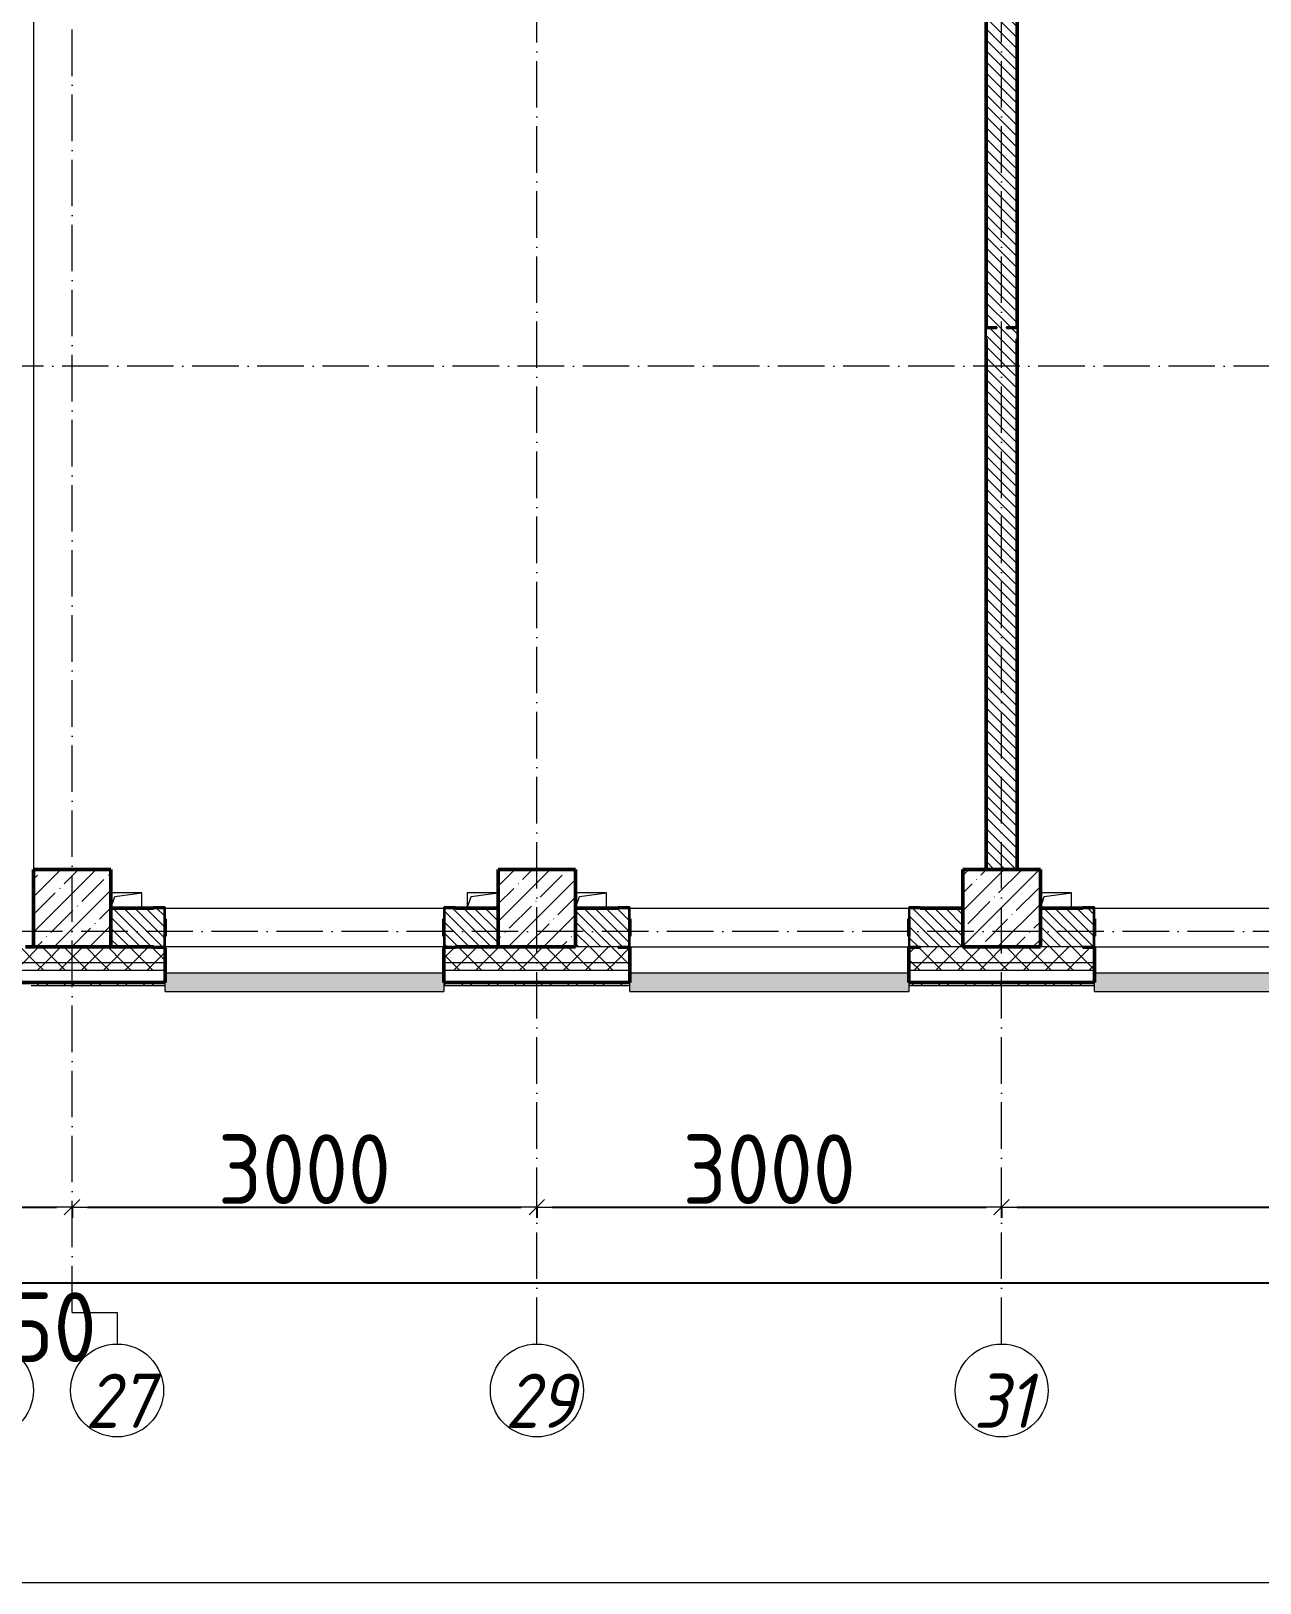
# Model space of a CAD drawing. Header units: millimetres. Extents: x -12989 to 629078, y -109036 to 555275.
# Drawn here: x 81595 to 89527, y 57688 to 67707 of the extents above; entities that cross this region are included whole.
import ezdxf

# ---------------------------------------------------------------- set-up
doc = ezdxf.new("R2010")
doc.units = ezdxf.units.MM
doc.linetypes.add('50_200_ШТРИХ_1Т_ш5_п1_п1_', pattern=[700, 500, -100, 0, -100])
for name, color, linetype, lineweight in [('A-____-____-DIMS', 7, 'Continuous', 9), ('A-FLOR-____-OTLN', 7, 'Continuous', 9), ('A-GENM-____-MCUT', 7, 'Continuous', 25), ('A-GENM-____-OTLN', 7, 'Continuous', 9), ('A-GENM-____-OTLN-1', 7, 'Continuous', 25), ('A-GLAZ-____-OTLN', 7, 'Continuous', 9), ('A-WALL-____-MCUT-2', 7, 'Continuous', 50), ('A-WALL-____-MCUT-3', 7, 'Continuous', 9), ('A-WALL-____-OTLN', 7, 'Continuous', 9), ('A-WALL-____-PATT-1', 7, 'Continuous', 9), ('A-WALL-FNSH-MCUT-1', 7, 'Continuous', 9), ('S-COLS-____-MCUT', 7, 'Continuous', 50), ('S-COLS-____-OTLN', 7, 'Continuous', 9), ('S-GRID-____-IDEN', 7, 'Continuous', 9), ('S-GRID-____-OTLN', 7, 'Continuous', 9), ('S-GRID-____-OTLN-1', 7, '50_200_ШТРИХ_1Т_ш5_п1_п1_', 9)]:
    doc.layers.add(name, color=color, linetype=linetype, lineweight=lineweight)
doc.layers.add('A-GLAZ-____-OTLN-1', color=7, linetype='Continuous', lineweight=9, true_color=0xc0c0c0)
doc.styles.add('ISOCPEUR_I', font='isocpeui.ttf', dxfattribs={"width": 0.9, "height": 2.5})
doc.styles.add('СПДС', font='isocpeur.ttf', dxfattribs={"width": 0.9})
doc.dimstyles.new('Размера А3', dxfattribs={"dimtxt": 200, "dimasz": 100, "dimexe": 70, "dimexo": 100, "dimgap": 20, "dimtad": 1, "dimdec": 0, "dimrnd": 10, "dimzin": 0, "dimdsep": 46, "dimtxsty": 'СПДС', "dimblk": 'ARROWHEAD_6', "dimcen": 1, "dimclrd": 256, "dimclre": 256, "dimclrt": 256, "dimazin": 0, "dimtfac": 1, "dimtdec": 0, "dimtmove": 2, "dimatfit": 3, "dimfxl": 1, "dimtolj": 1, "dimtzin": 0, "dimarcsym": 0})
pattern_1 = [(135, (43259.71, 63713.66), (-35.35534, -35.35534), [])]
pattern_2 = [(45, (43259.71, 63713.66), (-70.71068, 70.71068), []), (135, (43259.71, 63713.66), (-70.71068, -70.71068), [])]

# ---------------------------------------------------------------- blocks, each defined once
blk = doc.blocks.new('BSC_Колонна _Прямоугольная - 500х500-V66-АР1_План отверстий 2 этажа в осях 1-64_А-ГГ')
at = {"layer": 'S-COLS-____-OTLN'}
h = blk.add_hatch(dxfattribs=at)
h.set_pattern_fill('FP_95', color=256, style=0, pattern_type=2)
h.set_pattern_definition([(45, (-41600, 1668.96), (-114.04925, 114.04925), []), (45, (-41485.95, 1668.96), (-114.04925, 114.04925), [201.613, -40.323, 3.353, -36.97])])
h.paths.add_polyline_path([(-250, -250), (250, -250), (250, 250), (-250, 250), (-250, -175)], flags=0)
at = {"layer": 'S-COLS-____-MCUT'}
for p, q in [((250, 250), (-250, 250)), ((-250, 250), (-250, -250)), ((250, -250), (250, 250)), ((-250, -250), (250, -250))]:
    blk.add_line(p, q, dxfattribs=at)
blk = doc.blocks.new('BSC_Колонна _Прямоугольная - 500х500-V87-АР1_План отверстий 2 этажа в осях 1-64_А-ГГ')
at = {"layer": 'S-COLS-____-OTLN'}
h = blk.add_hatch(dxfattribs=at)
h.set_pattern_fill('FP_116', color=256, style=0, pattern_type=2)
h.set_pattern_definition([(45, (-38600, 1668.96), (-114.04925, 114.04925), []), (45, (-38485.95, 1668.96), (-114.04925, 114.04925), [201.613, -40.323, 3.353, -36.97])])
h.paths.add_polyline_path([(-250, -250), (250, -250), (250, 250), (-250, 250)], flags=0)
at = {"layer": 'S-COLS-____-MCUT'}
for p, q in [((250, 250), (-250, 250)), ((-250, 250), (-250, -250)), ((250, -250), (250, 250)), ((-250, -250), (250, -250))]:
    blk.add_line(p, q, dxfattribs=at)
blk = doc.blocks.new('BSC_Колонна _Прямоугольная - 500х500-V89-АР1_План отверстий 2 этажа в осях 1-64_А-ГГ')
at = {"layer": 'S-COLS-____-OTLN'}
h = blk.add_hatch(dxfattribs=at)
h.set_pattern_fill('FP_118', color=256, style=0, pattern_type=2)
h.set_pattern_definition([(45, (-44600, 1668.96), (-114.04925, 114.04925), []), (45, (-44485.95, 1668.96), (-114.04925, 114.04925), [201.613, -40.323, 3.353, -36.97])])
h.paths.add_polyline_path([(-250, -250), (250, -250), (250, 250), (-250, 250)], flags=0)
at = {"layer": 'S-COLS-____-MCUT'}
for p, q in [((250, 250), (-250, 250)), ((-250, 250), (-250, -250)), ((250, -250), (250, 250)), ((-250, -250), (250, -250))]:
    blk.add_line(p, q, dxfattribs=at)
blk = doc.blocks.new('Фахверк_СКБ_Уголок - 250_2700-27497298-АР1_План отверстий 2 этажа в осях 1-64_А-ГГ')
at = {"layer": 'A-GENM-____-MCUT'}
for p, q in [((200, 181), (125, 181)), ((125, 181), (125, 106)), ((125, 106), (131, 106)), ((131, 106), (131, 175)), ((131, 175), (200, 175)), ((200, 175), (200, 181)), ((131, -6), (125, -6)), ((125, -6), (125, -81)), ((125, -81), (200, -81)), ((131, -75), (131, -6)), ((200, -75), (131, -75)), ((200, -81), (200, -75))]:
    blk.add_line(p, q, dxfattribs=at)
blk = doc.blocks.new('Фахверк_СКБ_Уголок - 200_3550-28267367-АР1_План отверстий 2 этажа в осях 1-64_А-ГГ')
at = {"layer": 'A-GENM-____-MCUT'}
for p, q in [((200, 156), (125, 156)), ((125, 156), (125, 81)), ((131, 81), (131, 150)), ((131, 150), (200, 150)), ((200, 150), (200, 156)), ((125, 81), (131, 81)), ((131, 19), (125, 19)), ((125, 19), (125, -56)), ((131, -50), (131, 19)), ((125, -56), (200, -56)), ((200, -50), (131, -50)), ((200, -56), (200, -50))]:
    blk.add_line(p, q, dxfattribs=at)
blk = doc.blocks.new('AR_Отверстие прямоугольное _в плите_ - AR_Отверстие прямоугольное _в плите_-30510712-АР1_План отверстий 2 этажа в осях 1-64_А-ГГ')
at = {"layer": 'A-GENM-____-OTLN'}
for p, q in [((100, 50), (-100, 50)), ((-100, -50), (-75, 25)), ((-75, 25), (100, 50)), ((100, -50), (100, 50))]:
    blk.add_line(p, q, dxfattribs=at)
blk = doc.blocks.new('AR_Отверстие прямоугольное _в плите_ - AR_Отверстие прямоугольное _в плите_-V161-АР1_План отверстий 2 этажа в осях 1-64_А-ГГ')
at = {"layer": 'A-GENM-____-OTLN'}
for p, q in [((100, 50), (-100, 50)), ((-100, 50), (-100, -50)), ((-100, -50), (-75, 25)), ((-75, 25), (100, 50))]:
    blk.add_line(p, q, dxfattribs=at)
blk = doc.blocks.new('Отлив_СКБ - Отлив витража_120_НВФ-V194-АР1_План отверстий 2 этажа в осях 1-64_А-ГГ')
at = {"layer": 'A-GLAZ-____-OTLN-1'}
for points in [[(1800, -2), (1800, 0), (0, 0), (0, -2), (1544, -2)], [(1544, -120), (1800, -120), (1800, -2), (0, -2), (0, -120)]]:
    blk.add_hatch(color=256, dxfattribs=at).paths.add_polyline_path(points, flags=0)
at = {"layer": 'A-GLAZ-____-OTLN'}
for p, q in [((0, 0), (1800, 0)), ((1800, -2), (0, -2)), ((0, -120), (0, -83)), ((1800, -83), (1800, -120)), ((0, -120), (1800, -120))]:
    blk.add_line(p, q, dxfattribs=at)
blk = doc.blocks.new('Ось сетки - Круг_Ø6_00__ISO-2_5_0_9K_-25732049-АР1_План отверстий 2 этажа в осях 1-64_А-ГГ')
at = {"layer": 'S-GRID-____-IDEN'}
blk.add_circle((0, 0), 3, dxfattribs=at)
blk = doc.blocks.new('ARROWHEAD_6')
at = {"color": 0, "linetype": 'Continuous'}
for p, q in [((0, 0), (-1, 0)), ((-0.5, -0.5), (0.5, 0.5))]:
    blk.add_line(p, q, dxfattribs=at)
blk = doc.blocks.new('*D2672')
at = {"layer": 'A-____-____-DIMS', "lineweight": -2, "transparency": 16777216}
for p, q in [((22458, 455423), (22458, 455347)), ((22558, 455417), (22908, 455417)), ((23008, 455423), (23008, 455347))]:
    blk.add_line(p, q, dxfattribs=at)
at = {"layer": 'Defpoints', "color": 0, "transparency": 16777216}
for p in [(22458, 455523), (23008, 455523), (23008, 455417)]:
    blk.add_point(p, dxfattribs=at)
at = {"layer": 'A-____-____-DIMS', "lineweight": -2, "transparency": 16777216, "xscale": 100, "yscale": 100, "zscale": 100, "rotation": 180}
blk.add_blockref('ARROWHEAD_6', (22458, 455417), dxfattribs=at)
at = {"layer": 'A-____-____-DIMS', "lineweight": -2, "transparency": 16777216, "xscale": 100, "yscale": 100, "zscale": 100}
blk.add_blockref('ARROWHEAD_6', (23008, 455417), dxfattribs=at)
at = {"layer": 'A-____-____-DIMS', "transparency": 16777216, "insert": (22733, 454642), "char_height": 450, "attachment_point": 5, "style": 'СПДС'}
blk.add_mtext('\\A1;550', dxfattribs=at)
blk = doc.blocks.new('*D2673')
at = {"layer": 'A-____-____-DIMS', "lineweight": -2, "transparency": 16777216}
for p, q in [((23008, 455423), (23008, 455347)), ((23108, 455417), (25908, 455417)), ((26008, 455423), (26008, 455347))]:
    blk.add_line(p, q, dxfattribs=at)
at = {"layer": 'Defpoints', "color": 0, "transparency": 16777216}
for p in [(23008, 455523), (26008, 455523), (26008, 455417)]:
    blk.add_point(p, dxfattribs=at)
at = {"layer": 'A-____-____-DIMS', "lineweight": -2, "transparency": 16777216, "xscale": 100, "yscale": 100, "zscale": 100, "rotation": 180}
blk.add_blockref('ARROWHEAD_6', (23008, 455417), dxfattribs=at)
at = {"layer": 'A-____-____-DIMS', "lineweight": -2, "transparency": 16777216, "xscale": 100, "yscale": 100, "zscale": 100}
blk.add_blockref('ARROWHEAD_6', (26008, 455417), dxfattribs=at)
at = {"layer": 'A-____-____-DIMS', "transparency": 16777216, "insert": (24508, 455662), "char_height": 450, "attachment_point": 5, "style": 'СПДС'}
blk.add_mtext('\\A1;3000', dxfattribs=at)
blk = doc.blocks.new('*D2674')
at = {"layer": 'A-____-____-DIMS', "lineweight": -2, "transparency": 16777216}
for p, q in [((26008, 455423), (26008, 455347)), ((26108, 455417), (28908, 455417)), ((29008, 455423), (29008, 455347))]:
    blk.add_line(p, q, dxfattribs=at)
at = {"layer": 'Defpoints', "color": 0, "transparency": 16777216}
for p in [(26008, 455523), (29008, 455523), (29008, 455417)]:
    blk.add_point(p, dxfattribs=at)
at = {"layer": 'A-____-____-DIMS', "lineweight": -2, "transparency": 16777216, "xscale": 100, "yscale": 100, "zscale": 100, "rotation": 180}
blk.add_blockref('ARROWHEAD_6', (26008, 455417), dxfattribs=at)
at = {"layer": 'A-____-____-DIMS', "lineweight": -2, "transparency": 16777216, "xscale": 100, "yscale": 100, "zscale": 100}
blk.add_blockref('ARROWHEAD_6', (29008, 455417), dxfattribs=at)
at = {"layer": 'A-____-____-DIMS', "transparency": 16777216, "insert": (27508, 455662), "char_height": 450, "attachment_point": 5, "style": 'СПДС'}
blk.add_mtext('\\A1;3000', dxfattribs=at)
blk = doc.blocks.new('*D2675')
at = {"layer": 'A-____-____-DIMS', "lineweight": -2, "transparency": 16777216}
for p, q in [((29008, 455423), (29008, 455347)), ((29108, 455417), (34908, 455417)), ((35008, 455423), (35008, 455347))]:
    blk.add_line(p, q, dxfattribs=at)
at = {"layer": 'Defpoints', "color": 0, "transparency": 16777216}
for p in [(29008, 455523), (35008, 455523), (35008, 455417)]:
    blk.add_point(p, dxfattribs=at)
at = {"layer": 'A-____-____-DIMS', "lineweight": -2, "transparency": 16777216, "xscale": 100, "yscale": 100, "zscale": 100, "rotation": 180}
blk.add_blockref('ARROWHEAD_6', (29008, 455417), dxfattribs=at)
at = {"layer": 'A-____-____-DIMS', "lineweight": -2, "transparency": 16777216, "xscale": 100, "yscale": 100, "zscale": 100}
blk.add_blockref('ARROWHEAD_6', (35008, 455417), dxfattribs=at)
at = {"layer": 'A-____-____-DIMS', "transparency": 16777216, "insert": (32008, 455662), "char_height": 450, "attachment_point": 5, "style": 'СПДС'}
blk.add_mtext('\\A1;6000', dxfattribs=at)
blk = doc.blocks.new('*D2691')
at = {"layer": 'A-____-____-DIMS', "lineweight": -2, "transparency": 16777216}
for p, q in [((-17942, 454935), (-17942, 454859)), ((-17842, 454929), (85458, 454929)), ((85558, 454935), (85558, 454859))]:
    blk.add_line(p, q, dxfattribs=at)
at = {"layer": 'Defpoints', "color": 0, "transparency": 16777216}
for p in [(-17942, 455035), (85558, 455035), (85558, 454929)]:
    blk.add_point(p, dxfattribs=at)
at = {"layer": 'A-____-____-DIMS', "lineweight": -2, "transparency": 16777216, "xscale": 100, "yscale": 100, "zscale": 100, "rotation": 180}
blk.add_blockref('ARROWHEAD_6', (-17942, 454929), dxfattribs=at)
at = {"layer": 'A-____-____-DIMS', "lineweight": -2, "transparency": 16777216, "xscale": 100, "yscale": 100, "zscale": 100}
blk.add_blockref('ARROWHEAD_6', (85558, 454929), dxfattribs=at)
at = {"layer": 'A-____-____-DIMS', "transparency": 16777216, "insert": (33808, 455174), "char_height": 450, "attachment_point": 5, "style": 'СПДС'}
blk.add_mtext('\\A1;103500', dxfattribs=at)
blk = doc.blocks.new('2этаж')
at = {"layer": 'S-GRID-____-OTLN-1', "color": 251, "ltscale": 0.6, "true_color": 0x636466}
for p, q in [((23008.3, 454737.3), (23008.3, 469166.5)), ((26008.3, 454533.3), (26008.3, 469166.5)), ((29008.3, 454533.3), (29008.3, 469166.5)), ((88359, 460847), (-20260.4, 460847)), ((88482.7, 457197), (-20260.4, 457197))]:
    blk.add_line(p, q, dxfattribs=at)
at = {"layer": 'S-GRID-____-IDEN', "char_height": 350, "attachment_point": 1, "style": 'ISOCPEUR_I'}
for s, insert, width in [('27', (23094, 454342.1), 404.05), ('29', (25803.4, 454342.1), 404.05), ('31', (28827.3, 454342.1), 346.329)]:
    blk.add_mtext(s, dxfattribs=dict(at, insert=insert, width=width))
at = {"layer": 'A-____-____-DIMS'}
for base, p1, p2, picture, middle in [((26008.3, 455417.4), (23008.3, 455523.5), (26008.3, 455523.5), '*D2673', (24508.3, 455662.4)), ((29008.3, 455417.4), (26008.3, 455523.5), (29008.3, 455523.5), '*D2674', (27508.3, 455662.4)), ((35008.3, 455417.4), (29008.3, 455523.5), (35008.3, 455523.5), '*D2675', (32008.3, 455662.4)), ((85558.3, 454929.2), (-17941.7, 455035.3), (85558.3, 455035.3), '*D2691', (33808.3, 455174.2)), ((23008.3, 455417.4), (22458.3, 455523.5), (23008.3, 455523.5), '*D2672', (22733.3, 454642.4))]:
    dim = blk.add_linear_dim(base=base, p1=p1, p2=p2, dimstyle='Размера А3', override={"dimtxt": 450}, dxfattribs=at)
    dim.commit()
    dim.dimension.update_dxf_attribs({"geometry": picture, "text_midpoint": middle})

msp = doc.modelspace()

# ---------------------------------------------------------------- hatches: boundary and pattern name
at = {"layer": 'A-WALL-____-PATT-1'}
h = msp.add_hatch(dxfattribs=at)
h.set_pattern_fill('FP_6', color=256, style=0, pattern_type=2)
h.set_pattern_definition(pattern_1)
h.paths.add_polyline_path([(87759.7115, 62294.7006), (87959.7115, 62294.7006), (87959.7115, 65788.7006), (87890.7115, 65788.7006), (87890.7115, 65794.7006), (87959.7115, 65794.7006), (87959.7115, 69294.7006), (87759.7115, 69294.7006), (87759.7115, 65794.7006), (87828.7115, 65794.7006), (87828.7115, 65788.7006), (87759.7115, 65788.7006), (87759.7115, 62729.5792)], flags=0)
h = msp.add_hatch(dxfattribs=at)
h.set_pattern_fill('FP_6', color=256, style=0, pattern_type=2)
h.set_pattern_definition(pattern_1)
h.paths.add_polyline_path([(84334.7115, 61794.7006), (84609.7115, 61794.7006), (84609.7115, 62044.7006), (84265.7115, 62044.7006), (84265.7115, 61975.7006), (84259.7115, 61975.7006), (84259.7115, 61863.7006), (84265.7115, 61863.7006), (84265.7115, 61794.7006)], flags=0)
h.paths.add_polyline_path([(82384.7115, 61794.7006), (82453.7115, 61794.7006), (82453.7115, 61863.7006), (82459.7115, 61863.7006), (82459.7115, 61975.7006), (82453.7115, 61975.7006), (82453.7115, 62044.7006), (82109.7115, 62044.7006), (82109.7115, 61794.7006), (82130.2362, 61794.7006)], flags=0)
h = msp.add_hatch(dxfattribs=at)
h.set_pattern_fill('FP_6', color=256, style=0, pattern_type=2)
h.set_pattern_definition(pattern_1)
h.paths.add_polyline_path([(87609.7115, 61794.7006), (87609.7115, 62044.7006), (87265.7115, 62044.7006), (87265.7115, 61975.7006), (87259.7115, 61975.7006), (87259.7115, 61863.7006), (87265.7115, 61863.7006), (87265.7115, 61794.7006), (87432.6291, 61794.7006)], flags=0)
h.paths.add_polyline_path([(85453.7115, 61794.7006), (85453.7115, 61863.7006), (85459.7115, 61863.7006), (85459.7115, 61975.7006), (85453.7115, 61975.7006), (85453.7115, 62044.7006), (85109.7115, 62044.7006), (85109.7115, 61794.7006), (85384.7115, 61794.7006)], flags=0)
h = msp.add_hatch(dxfattribs=at)
h.set_pattern_fill('FP_6', color=256, style=0, pattern_type=2)
h.set_pattern_definition(pattern_1)
h.paths.add_polyline_path([(93334.7115, 61794.7006), (93609.7115, 61794.7006), (93609.7115, 62044.7006), (93265.7115, 62044.7006), (93265.7115, 61975.7006), (93259.7115, 61975.7006), (93259.7115, 61863.7006), (93265.7115, 61863.7006), (93265.7115, 61794.7006)], flags=0)
h.paths.add_polyline_path([(90967.5576, 61794.7006), (91453.7115, 61794.7006), (91453.7115, 61863.7006), (91459.7115, 61863.7006), (91459.7115, 61975.7006), (91453.7115, 61975.7006), (91453.7115, 62044.7006), (90265.7115, 62044.7006), (90265.7115, 61975.7006), (90259.7115, 61975.7006), (90259.7115, 61863.7006), (90265.7115, 61863.7006), (90265.7115, 61794.7006), (90334.7115, 61794.7006)], flags=0)
h.paths.add_polyline_path([(88453.7115, 61794.7006), (88453.7115, 61863.7006), (88459.7115, 61863.7006), (88459.7115, 61975.7006), (88453.7115, 61975.7006), (88453.7115, 62044.7006), (88109.7115, 62044.7006), (88109.7115, 61794.7006), (88384.7115, 61794.7006)], flags=0)
h = msp.add_hatch(dxfattribs=at)
h.set_pattern_fill('FP_1', color=256, style=0, pattern_type=2)
h.set_pattern_definition(pattern_2)
h.paths.add_polyline_path([(144509.7115, 61694.7006), (144509.7115, 61794.7006), (135484.7115, 61794.7006), (135484.7115, 61788.7006), (135409.7115, 61788.7006), (135409.7115, 61694.7006), (144009.7115, 61694.7006)], flags=0)
h.paths.add_polyline_path([(133609.7115, 61694.7006), (133609.7115, 61788.7006), (133534.7115, 61788.7006), (133534.7115, 61794.7006), (125659.7115, 61794.7006), (125659.7115, 61694.7006), (133386.7005, 61694.7006)], flags=0)
h.paths.add_polyline_path([(124159.7115, 61694.7006), (124659.7115, 61694.7006), (124659.7115, 61794.7006), (123534.7115, 61794.7006), (123534.7115, 61788.7006), (123459.7115, 61788.7006), (123459.7115, 61694.7006), (123534.7115, 61694.7006)], flags=0)
h.paths.add_polyline_path([(114259.7115, 61694.7006), (115659.7115, 61694.7006), (115659.7115, 61794.7006), (114334.7115, 61794.7006), (114334.7115, 61788.7006), (114259.7115, 61788.7006)], flags=0)
h.paths.add_polyline_path([(112109.7115, 61694.7006), (112459.7115, 61694.7006), (112459.7115, 61788.7006), (112384.7115, 61788.7006), (112384.7115, 61794.7006), (111334.7115, 61794.7006), (111334.7115, 61788.7006), (111259.7115, 61788.7006), (111259.7115, 61694.7006), (111609.7115, 61694.7006)], flags=0)
h.paths.add_polyline_path([(109459.4083, 61694.7006), (109459.4083, 61788.7006), (109384.7115, 61788.7006), (109384.7115, 61794.7006), (108334.7115, 61794.7006), (108334.7115, 61788.7006), (108259.7115, 61788.7006), (108259.7115, 61694.7006), (108642.2005, 61694.7006)], flags=0)
h.paths.add_polyline_path([(106459.7115, 61694.7006), (106459.7115, 61788.7006), (106384.7115, 61788.7006), (106384.7115, 61794.7006), (105334.7115, 61794.7006), (105334.7115, 61788.7006), (105259.7115, 61788.7006), (105259.7115, 61694.7006), (105991.0041, 61694.7006)], flags=0)
h.paths.add_polyline_path([(102609.7115, 61694.7006), (103459.7115, 61694.7006), (103459.7115, 61788.7006), (103384.7115, 61788.7006), (103384.7115, 61794.7006), (102334.7115, 61794.7006), (102334.7115, 61788.7006), (102259.7115, 61788.7006), (102259.701, 61694.7006), (102456.0755, 61694.7006)], flags=0)
h.paths.add_polyline_path([(97153.6826, 61694.7006), (97459.701, 61694.7006), (97459.701, 61788.7006), (97384.7115, 61788.7006), (97384.7115, 61794.7006), (96334.7115, 61794.7006), (96334.7115, 61788.7006), (96259.7115, 61788.7006), (96259.7062, 61694.7006), (97109.7115, 61694.7006)], flags=0)
h.paths.add_polyline_path([(93259.7115, 61694.7006), (94459.7062, 61694.7006), (94459.7062, 61788.7006), (94384.7115, 61788.7006), (94384.7115, 61794.7006), (93334.7115, 61794.7006), (93334.7115, 61788.7006), (93259.7115, 61788.7006)], flags=0)
h.paths.add_polyline_path([(90967.5576, 61694.7006), (91459.7115, 61694.7006), (91459.7115, 61788.7006), (91384.7115, 61788.7006), (91384.7115, 61794.7006), (90334.7115, 61794.7006), (90334.7115, 61788.7006), (90259.7115, 61788.7006), (90259.7115, 61694.7006), (90334.7115, 61694.7006)], flags=0)
h.paths.add_polyline_path([(88316.3612, 61694.7006), (88459.7115, 61694.7006), (88459.7115, 61788.7006), (88384.7115, 61788.7006), (88384.7115, 61794.7006), (87334.7115, 61794.7006), (87334.7115, 61788.7006), (87259.7115, 61788.7006), (87259.7115, 61694.7006), (88109.7115, 61694.7006)], flags=0)
h.paths.add_polyline_path([(85459.7115, 61694.7006), (85459.7115, 61788.7006), (85384.7115, 61788.7006), (85384.7115, 61794.7006), (84334.7115, 61794.7006), (84334.7115, 61788.7006), (84259.7115, 61788.7006), (84259.7115, 61694.7006), (85384.7115, 61694.7006)], flags=0)
h.paths.add_polyline_path([(82459.7115, 61694.7006), (82459.7115, 61788.7006), (82384.7115, 61789.3435), (82384.7115, 61794.7006), (81059.7115, 61794.7006), (81059.7115, 61694.7006), (82453.7115, 61694.7006)], flags=0)
h.paths.add_polyline_path([(78059.7115, 61694.7006), (79259.7115, 61694.7006), (79259.7115, 61788.7006), (79184.7115, 61788.7006), (79184.7115, 61794.7006), (78059.7115, 61794.7006)], flags=0)
h.paths.add_polyline_path([(76253.7115, 61694.7006), (76259.7115, 61694.7006), (76259.7115, 61788.7006), (76184.7115, 61788.7006), (76184.7115, 61794.7006), (75134.7115, 61794.7006), (75134.7115, 61788.7006), (75059.7115, 61788.7006), (75060.3791, 61694.7006), (76184.7115, 61694.7006)], flags=0)
h.paths.add_polyline_path([(73184.7115, 61694.7006), (73259.7115, 61694.7006), (73259.7115, 61788.7006), (73184.7115, 61788.7006), (73184.7115, 61794.7006), (72059.7115, 61794.7006), (72059.7115, 61694.7006), (72559.7115, 61694.7006)], flags=0)
h.paths.add_polyline_path([(69559.7115, 61694.7006), (70259.7115, 61694.7006), (70259.7115, 61788.7006), (70184.7115, 61788.7006), (70184.7115, 61794.7006), (69059.7115, 61794.7006), (69059.7115, 61694.7006)], flags=0)
h.paths.add_polyline_path([(67259.7115, 61694.7006), (67259.7115, 61788.7006), (67184.7115, 61788.7006), (67184.7115, 61794.7006), (66134.7115, 61794.7006), (66134.7115, 61788.7006), (66059.7115, 61788.7006), (66059.7115, 61694.7006), (66223.0576, 61694.7006)], flags=0)
h.paths.add_polyline_path([(64184.7115, 61694.7006), (64259.7115, 61694.7006), (64259.7115, 61788.7006), (64184.7115, 61788.7006), (64184.7115, 61794.7006), (63059.7115, 61794.7006), (63059.7115, 61694.7006), (63571.8612, 61694.7006)], flags=0)
h.paths.add_polyline_path([(60059.7115, 61694.7006), (61259.7115, 61694.7006), (61259.7115, 61788.7006), (61184.7115, 61788.7006), (61184.7115, 61794.7006), (60059.7115, 61794.7006)], flags=0)
h.paths.add_polyline_path([(58259.7115, 61694.7006), (58259.7115, 61788.7006), (58184.7115, 61788.7006), (58184.7115, 61794.7006), (57134.7115, 61794.7006), (57134.7115, 61788.7006), (57059.7115, 61788.7006), (57059.7115, 61694.7006), (58159.7115, 61694.7006)], flags=0)
h.paths.add_polyline_path([(56059.7115, 61694.7006), (56059.7115, 61788.7006), (55984.7115, 61788.7006), (55984.7115, 61794.7006), (50734.7115, 61794.7006), (50734.7115, 61788.7006), (50659.7115, 61788.7006), (50659.7115, 61694.7006), (55618.2719, 61694.7006)], flags=0)
h.paths.add_polyline_path([(48559.7115, 61694.7006), (49659.7115, 61694.7006), (49659.7115, 61788.7006), (49584.7115, 61788.7006), (49584.7115, 61794.7006), (40809.7115, 61794.7006), (40809.7115, 61694.7006), (48548.4147, 61694.7006)], flags=0)
h = msp.add_hatch(dxfattribs=at)
h.set_pattern_fill('FP_1', color=256, style=0, pattern_type=2)
h.set_pattern_definition(pattern_2)
h.paths.add_polyline_path([(144509.7115, 61644.7006), (144609.7115, 61644.7006), (144609.7115, 61694.7006), (135409.7115, 61694.7006), (135409.7115, 61644.7006), (143991.4863, 61644.7006)], flags=0)
h.paths.add_polyline_path([(132502.9684, 61644.7006), (133609.7115, 61644.7006), (133609.7115, 61694.7006), (125659.7115, 61694.7006), (125659.7115, 61644.7006), (131619.2363, 61644.7006)], flags=0)
h.paths.add_polyline_path([(123459.7115, 61644.7006), (124659.7115, 61644.7006), (124659.7115, 61694.7006), (123459.7115, 61694.7006)], flags=0)
h.paths.add_polyline_path([(115659.7115, 61644.7006), (115659.7115, 61694.7006), (114259.7115, 61694.7006), (114259.7115, 61644.7006), (114828.3255, 61644.7006)], flags=0)
h.paths.add_polyline_path([(112459.7115, 61644.7006), (112459.7115, 61694.7006), (111259.7115, 61694.7006), (111259.7115, 61644.7006), (112177.1291, 61644.7006)], flags=0)
h.paths.add_polyline_path([(108642.2005, 61644.7006), (109459.4083, 61644.7006), (109459.4083, 61694.7006), (108259.7115, 61694.7006), (108259.7115, 61644.7006)], flags=0)
h.paths.add_polyline_path([(106459.7115, 61644.7006), (106459.7115, 61694.7006), (105259.7115, 61694.7006), (105259.7115, 61644.7006), (105991.0041, 61644.7006)], flags=0)
h.paths.add_polyline_path([(103339.8077, 61644.7006), (103459.7115, 61644.7006), (103459.7115, 61694.7006), (102259.701, 61694.7006), (102259.701, 61644.7006), (102456.0755, 61644.7006)], flags=0)
h.paths.add_polyline_path([(97459.701, 61644.7006), (97459.701, 61694.7006), (96259.7062, 61694.7006), (96259.7062, 61644.7006), (97153.6826, 61644.7006)], flags=0)
h.paths.add_polyline_path([(94459.7062, 61644.7006), (94459.7062, 61694.7006), (93259.7115, 61694.7006), (93259.7115, 61644.7006), (93618.7541, 61644.7006)], flags=0)
h.paths.add_polyline_path([(90259.7115, 61644.7006), (91459.7115, 61644.7006), (91459.7115, 61694.7006), (90259.7115, 61694.7006)], flags=0)
h.paths.add_polyline_path([(88316.3612, 61644.7006), (88459.7115, 61644.7006), (88459.7115, 61694.7006), (87259.7115, 61694.7006), (87259.7115, 61644.7006), (87432.6291, 61644.7006)], flags=0)
h.paths.add_polyline_path([(85459.7115, 61644.7006), (85459.7115, 61694.7006), (84259.7115, 61694.7006), (84259.7115, 61644.7006), (84781.4326, 61644.7006)], flags=0)
h.paths.add_polyline_path([(82130.2362, 61644.7006), (82459.7115, 61644.7006), (82459.7115, 61694.7006), (81059.7115, 61694.7006), (81059.7115, 61644.7006), (81246.5041, 61644.7006)], flags=0)
h.paths.add_polyline_path([(79259.7115, 61644.7006), (79259.7115, 61694.7006), (78059.7115, 61694.7006), (78059.7115, 61644.7006), (78595.3076, 61644.7006)], flags=0)
h.paths.add_polyline_path([(76259.7115, 61644.7006), (76259.7115, 61694.7006), (75059.7115, 61694.7006), (75060.3791, 61644.7006)], flags=0)
h.paths.add_polyline_path([(73259.7115, 61644.7006), (73259.7115, 61694.7006), (72059.7115, 61694.7006), (72059.7115, 61644.7006)], flags=0)
h.paths.add_polyline_path([(69059.7115, 61644.7006), (70259.7115, 61644.7006), (70259.7115, 61694.7006), (69059.7115, 61694.7006)], flags=0)
h.paths.add_polyline_path([(67259.7115, 61644.7006), (67259.7115, 61694.7006), (66059.7115, 61694.7006), (66059.7115, 61644.7006), (66223.0576, 61644.7006)], flags=0)
h.paths.add_polyline_path([(64259.7115, 61644.7006), (64259.7115, 61694.7006), (63059.7115, 61694.7006), (63059.7115, 61644.7006), (63571.8612, 61644.7006)], flags=0)
h.paths.add_polyline_path([(61259.7115, 61644.7006), (61259.7115, 61694.7006), (60059.7115, 61694.7006), (60059.7115, 61644.7006), (60920.6648, 61644.7006)], flags=0)
h.paths.add_polyline_path([(58259.7115, 61644.7006), (58259.7115, 61694.7006), (57059.7115, 61694.7006), (57059.7115, 61644.7006), (57385.7362, 61644.7006)], flags=0)
h.paths.add_polyline_path([(56059.7115, 61644.7006), (56059.7115, 61694.7006), (50659.7115, 61694.7006), (50659.7115, 61644.7006), (55618.2719, 61644.7006)], flags=0)
h.paths.add_polyline_path([(49659.7115, 61644.7006), (49659.7115, 61694.7006), (40709.7115, 61694.7006), (40709.7115, 61644.7006), (48548.4147, 61644.7006)], flags=0)
h = msp.add_hatch(dxfattribs=at)
h.set_pattern_fill('FP_3', color=256, style=0, pattern_type=2)
h.set_pattern_definition([(45, (43259.71, 63713.66), (-85.53659, 85.53659), []), (45, (43316.74, 63713.66), (-85.53659, 85.53659), [])])
h.paths.add_polyline_path([(114828.3255, 61544.7006), (115124.7115, 61544.7006), (115124.7115, 61564.7006), (114260.7115, 61564.7006), (114260.7115, 61544.7006)], flags=0)
h.paths.add_polyline_path([(112177.1291, 61544.7006), (112459.7115, 61544.7006), (112459.7115, 61564.7006), (111259.7115, 61564.7006), (111259.7115, 61544.7006), (111293.3969, 61544.7006)], flags=0)
h.paths.add_polyline_path([(109459.4083, 61544.7006), (109459.4083, 61564.7006), (108259.7115, 61564.7006), (108259.7115, 61544.7006), (108642.2005, 61544.7006)], flags=0)
h.paths.add_polyline_path([(105260.7115, 61544.7006), (106459.7115, 61544.7006), (106459.7115, 61564.7006), (105260.7115, 61564.7006)], flags=0)
h.paths.add_polyline_path([(103339.8077, 61544.7006), (103459.7115, 61544.7006), (103459.7115, 61564.7006), (102259.7115, 61564.7006), (102259.7115, 61544.7006), (102456.0755, 61544.7006)], flags=0)
h.paths.add_polyline_path([(96269.9505, 61544.7006), (97459.7115, 61544.7006), (97459.7115, 61564.7006), (96259.7115, 61564.7006), (96259.7115, 61544.7006)], flags=0)
h.paths.add_polyline_path([(94459.7115, 61544.7006), (94459.7115, 61564.7006), (93259.7115, 61564.7006), (93259.7115, 61544.7006), (93618.7541, 61544.7006)], flags=0)
h.paths.add_polyline_path([(90967.5576, 61544.7006), (91459.7115, 61544.7006), (91459.7115, 61564.7006), (90259.7115, 61564.7006), (90259.7115, 61544.7006)], flags=0)
h.paths.add_polyline_path([(88316.3612, 61544.7006), (88459.7115, 61544.7006), (88459.7115, 61564.7006), (87259.7115, 61564.7006), (87259.7115, 61544.7006), (87432.6291, 61544.7006)], flags=0)
h.paths.add_polyline_path([(84781.4326, 61544.7006), (85459.7115, 61544.7006), (85459.7115, 61564.7006), (84259.7115, 61564.7006), (84259.7115, 61544.7006)], flags=0)
h.paths.add_polyline_path([(82130.2362, 61544.7006), (82459.7115, 61544.7006), (82459.7115, 61564.7006), (81594.7115, 61564.7006), (81594.7115, 61544.7006)], flags=0)

# ---------------------------------------------------------------- linework, layer by layer
at = {"color": 1, "lineweight": 0}
msp.add_lwpolyline([(35696.9246, 156516.3825), (148932.9246, 156516.3825), (148932.9246, 57688.3825), (35696.9246, 57688.3825)], close=True, dxfattribs=at)
at = {"layer": 'A-FLOR-____-OTLN'}
msp.add_line((81609.7115, 69044.7006), (81609.7115, 62294.7006), dxfattribs=at)
at = {"layer": 'A-WALL-____-MCUT-2'}
for p, q in [((87759.7115, 69294.7006), (87759.7115, 65794.7006)), ((87959.7115, 65794.7006), (87959.7115, 69294.7006)), ((87759.7115, 65719.7006), (87759.7115, 62294.7006)), ((87959.7115, 62294.7006), (87959.7115, 65719.7006)), ((82384.7115, 62044.7006), (82109.7115, 62044.7006)), ((84609.7115, 62044.7006), (84334.7115, 62044.7006)), ((85384.7115, 62044.7006), (85109.7115, 62044.7006)), ((87609.7115, 62044.7006), (87334.7115, 62044.7006)), ((88384.7115, 62044.7006), (88109.7115, 62044.7006)), ((82459.7115, 61863.7006), (82459.7115, 61975.7006)), ((84259.7115, 61975.7006), (84259.7115, 61863.7006)), ((85459.7115, 61863.7006), (85459.7115, 61975.7006)), ((87259.7115, 61975.7006), (87259.7115, 61863.7006)), ((88459.7115, 61863.7006), (88459.7115, 61975.7006)), ((81609.7115, 61794.7006), (81559.7115, 61794.7006)), ((82384.7115, 61794.7006), (82109.7115, 61794.7006)), ((82459.7115, 61564.7006), (82459.7115, 61788.7006)), ((84259.7115, 61788.7006), (84259.7115, 61564.7006)), ((84609.7115, 61794.7006), (84334.7115, 61794.7006)), ((85459.7115, 61564.7006), (85459.7115, 61788.7006)), ((87259.7115, 61788.7006), (87259.7115, 61564.7006)), ((88459.7115, 61564.7006), (88459.7115, 61788.7006)), ((81059.7115, 61564.7006), (82459.7115, 61564.7006)), ((84259.7115, 61564.7006), (85459.7115, 61564.7006)), ((87259.7115, 61564.7006), (88459.7115, 61564.7006))]:
    msp.add_line(p, q, dxfattribs=at)
at = {"layer": 'A-WALL-____-MCUT-3'}
for p, q in [((85384.7115, 61794.7006), (85109.7115, 61794.7006)), ((87609.7115, 61794.7006), (87334.7115, 61794.7006)), ((88384.7115, 61794.7006), (88109.7115, 61794.7006)), ((81059.7115, 61694.7006), (82459.7115, 61694.7006)), ((81059.7115, 61644.7006), (82459.7115, 61644.7006)), ((84259.7115, 61694.7006), (85459.7115, 61694.7006)), ((84259.7115, 61644.7006), (85459.7115, 61644.7006)), ((87259.7115, 61694.7006), (88459.7115, 61694.7006)), ((87259.7115, 61644.7006), (88459.7115, 61644.7006))]:
    msp.add_line(p, q, dxfattribs=at)
at = {"layer": 'A-WALL-____-OTLN'}
for p, q in [((82459.7115, 62044.7006), (84259.7115, 62044.7006)), ((85459.7115, 62044.7006), (87259.7115, 62044.7006)), ((88459.7115, 62044.7006), (90259.7115, 62044.7006)), ((84259.7115, 61794.7006), (82459.7115, 61794.7006)), ((85459.7115, 61794.7006), (87259.7115, 61794.7006)), ((88459.7115, 61794.7006), (90259.7115, 61794.7006))]:
    msp.add_line(p, q, dxfattribs=at)
at = {"layer": 'A-WALL-FNSH-MCUT-1'}
for p, q in [((81594.7115, 61544.7006), (82459.7115, 61544.7006)), ((82459.7115, 61544.7006), (82459.7115, 61564.7006)), ((84259.7115, 61564.7006), (84259.7115, 61544.7006)), ((84259.7115, 61544.7006), (85459.7115, 61544.7006)), ((85459.7115, 61544.7006), (85459.7115, 61564.7006)), ((87259.7115, 61564.7006), (87259.7115, 61544.7006)), ((87259.7115, 61544.7006), (88459.7115, 61544.7006)), ((88459.7115, 61544.7006), (88459.7115, 61564.7006))]:
    msp.add_line(p, q, dxfattribs=at)
at = {"layer": 'S-GRID-____-OTLN'}
for p, q in [((81859.7115, 59435.054), (82150.2915, 59435.054)), ((82150.2915, 59435.054), (82150.2915, 59231.0523))]:
    msp.add_line(p, q, dxfattribs=at)

# ---------------------------------------------------------------- block references
msp.add_blockref('2этаж', (58851.3748, -395302.2823))
at = {"layer": 'A-GENM-____-OTLN'}
for name, p in [('AR_Отверстие прямоугольное _в плите_ - AR_Отверстие прямоугольное _в плите_-30510712-АР1_План отверстий 2 этажа в осях 1-64_А-ГГ', (82209.7115, 62094.7006)), ('AR_Отверстие прямоугольное _в плите_ - AR_Отверстие прямоугольное _в плите_-V161-АР1_План отверстий 2 этажа в осях 1-64_А-ГГ', (84509.7115, 62094.7006)), ('AR_Отверстие прямоугольное _в плите_ - AR_Отверстие прямоугольное _в плите_-30510712-АР1_План отверстий 2 этажа в осях 1-64_А-ГГ', (85209.7115, 62094.7006)), ('AR_Отверстие прямоугольное _в плите_ - AR_Отверстие прямоугольное _в плите_-30510712-АР1_План отверстий 2 этажа в осях 1-64_А-ГГ', (88209.7115, 62094.7006))]:
    msp.add_blockref(name, p, dxfattribs=at)
at = {"layer": 'A-GENM-____-OTLN-1'}
for name, p, rotation in [('Фахверк_СКБ_Уголок - 200_3550-28267367-АР1_План отверстий 2 этажа в осях 1-64_А-ГГ', (87809.7115, 65919.7006), 269.9999999999999), ('Фахверк_СКБ_Уголок - 250_2700-27497298-АР1_План отверстий 2 этажа в осях 1-64_А-ГГ', (82584.7115, 61969.7006), 180), ('Фахверк_СКБ_Уголок - 250_2700-27497298-АР1_План отверстий 2 этажа в осях 1-64_А-ГГ', (85584.7115, 61969.7006), 180), ('Фахверк_СКБ_Уголок - 250_2700-27497298-АР1_План отверстий 2 этажа в осях 1-64_А-ГГ', (88584.7115, 61969.7006), 180)]:
    msp.add_blockref(name, p, dxfattribs=dict(at, rotation=rotation))
for p in [(84134.7115, 61869.7006), (87134.7115, 61869.7006)]:
    msp.add_blockref('Фахверк_СКБ_Уголок - 250_2700-27497298-АР1_План отверстий 2 этажа в осях 1-64_А-ГГ', p, dxfattribs=at)
at = {"layer": 'A-GLAZ-____-OTLN'}
for p in [(82459.7115, 61627.7006), (85459.7115, 61627.7006), (88459.7115, 61627.7006)]:
    msp.add_blockref('Отлив_СКБ - Отлив витража_120_НВФ-V194-АР1_План отверстий 2 этажа в осях 1-64_А-ГГ', p, dxfattribs=at)
at = {"layer": 'S-COLS-____-OTLN'}
for name, p in [('BSC_Колонна _Прямоугольная - 500х500-V87-АР1_План отверстий 2 этажа в осях 1-64_А-ГГ', (81859.7115, 62044.7006)), ('BSC_Колонна _Прямоугольная - 500х500-V66-АР1_План отверстий 2 этажа в осях 1-64_А-ГГ', (84859.7115, 62044.7006)), ('BSC_Колонна _Прямоугольная - 500х500-V89-АР1_План отверстий 2 этажа в осях 1-64_А-ГГ', (87859.7115, 62044.7006))]:
    msp.add_blockref(name, p, dxfattribs=at)
at = {"layer": 'S-GRID-____-IDEN', "xscale": 99.99999999999993, "yscale": 99.99999999999993, "zscale": 99.99999999999993}
for p in [(81309.7115, 58931.0523), (82150.2915, 58931.0523), (84859.7115, 58931.0523), (87859.7115, 58931.0523)]:
    msp.add_blockref('Ось сетки - Круг_Ø6_00__ISO-2_5_0_9K_-25732049-АР1_План отверстий 2 этажа в осях 1-64_А-ГГ', p, dxfattribs=at)

doc.saveas('drawing.dxf')
